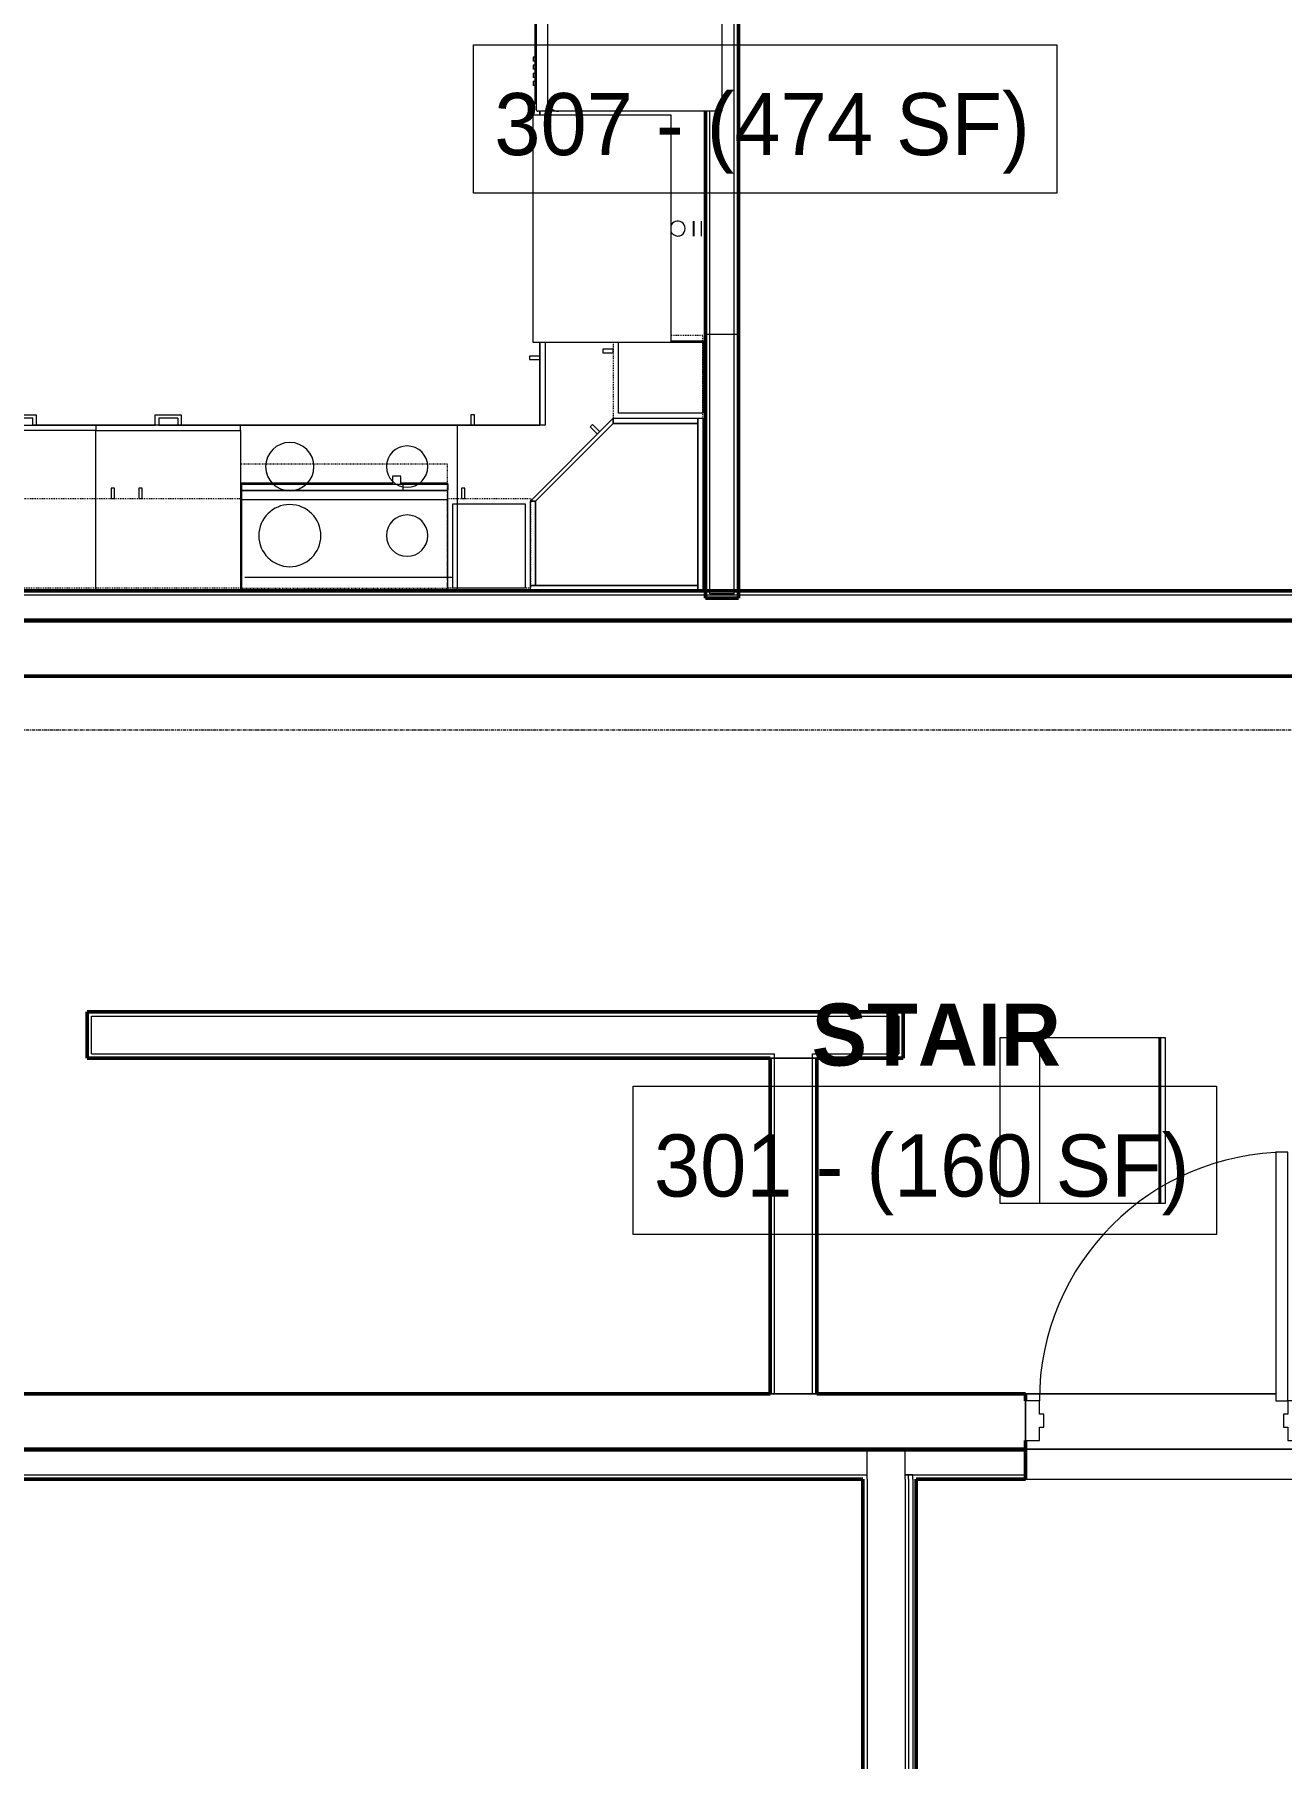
# Model space of a CAD drawing. Header units: inches. Extents: x -4218 to -1830, y 9767 to 12426.
# Drawn here: x -3778.9 to -3598.2, y 11386.1 to 11636 of the extents above; entities that cross this region are included whole.
import ezdxf

# ---------------------------------------------------------------- set-up
doc = ezdxf.new("R2010")
doc.units = ezdxf.units.IN
doc.header["$MEASUREMENT"] = 0
for name, pattern in [('Dash', [0.25, 0.125, -0.125]), ('Grid Line 1_2_', [0.875, 0.5, -0.125, 0.125, -0.125]), ('Overhead', [0.15625, 0.09375, -0.0625])]:
    doc.linetypes.add(name, pattern=pattern)
for name, color, linetype, lineweight in [('0-1', 7, 'Continuous', 5), ('0-2', 10, 'Continuous', 9), ('A-AREA-IDEN', 2, 'Continuous', 9), ('A-DOOR-1', 10, 'Continuous', 9), ('A-DOOR-2', 50, 'Continuous', 20), ('A-DOOR-FRAM-3', 50, 'Continuous', 20), ('A-GENM', 5, 'Continuous', 9), ('A-ROOF-1', 132, 'Continuous', 9), ('A-WALL-1', 7, 'Continuous', 50), ('A-WALL-2', 250, 'Continuous', 13), ('A-WALL-3', 10, 'Continuous', 9), ('A-WALL-4', 252, 'Continuous', 9), ('A-WALL-5', 253, 'Continuous', 9), ('A-WALL-6', 254, 'Continuous', 9), ('A-WALL-7', 113, 'Continuous', 9), ('I-WALL-1', 7, 'Continuous', 50), ('I-WALL-3', 252, 'Continuous', 9), ('I-WALL-4', 253, 'Continuous', 9), ('P-SANR-FIXT-1', 10, 'Continuous', 9), ('P-SANR-FIXT-2', 252, 'Continuous', 9), ('Q-CASE', 31, 'Continuous', 9), ('Q-CASE-1', 253, 'Continuous', 9), ('Q-CASE-2', 252, 'Continuous', 9), ('Q-CASE-3', 10, 'Continuous', 9), ('Q-CASE-4', 252, 'Dash', 9), ('Q-CASE-5', 253, 'Dash', 9), ('Q-CASE-6', 254, 'Continuous', 9), ('Q-SPCQ-1', 10, 'Continuous', 9), ('Q-SPCQ-2', 91, 'Overhead', 9), ('S-GRID-1', 1, 'Grid Line 1_2_', 9)]:
    doc.layers.add(name, color=color, linetype=linetype, lineweight=lineweight)
doc.styles.add('Century Gothic', font='ufonts.com_century-gothic.ttf', dxfattribs={"height": 9})
doc.styles.add('Century Gothic_B', font='GOTHICB.TTF', dxfattribs={"height": 9})

# ---------------------------------------------------------------- blocks, each defined once
blk = doc.blocks.new('Range - 24_ x 30_-2806124-BACKGROUND - RCP - 3RD FLOOR')
at = {"layer": 'Q-SPCQ-1'}
blk.add_line((0, -22), (30, -22), dxfattribs=at)
for centre, radius, start, end in [((6.5, -6), 3.5, 360, 180), ((23.5, -6), 3, 0, 180), ((6.5, -6), 3.5, 180, 0), ((23.5, -6), 3, 180, 0), ((6.5, -16), 4.5, 0, 180), ((23.5, -16), 3, 360, 180), ((6.5, -16), 4.5, 180, 0), ((23.5, -16), 3, 180, 0)]:
    blk.add_arc(centre, radius, start, end, dxfattribs=at)
blk = doc.blocks.new('Dishwasher_15404 - 34_ counter-547918-BACKGROUND - RCP - 3RD FLOOR')
at = {"layer": 'Q-SPCQ-1'}
for p, q in [((0, 24), (23.68, 24)), ((0, 0), (0, 24)), ((23.68, 24), (25.25, 24)), ((25.25, 24), (26.68, 24)), ((25.25, 24), (25.25, 22.43)), ((26.87, 23.8), (26.87, 0.2)), ((26.87, 22.91), (27.12, 22.91)), ((27.12, 21.39), (27.12, 22.91)), ((25.25, 22.43), (25.25, 1.57)), ((27.12, 20.19), (27.12, 21.39)), ((27.12, 20.28), (27.37, 20.28)), ((27.12, 3.81), (27.12, 20.19)), ((27.37, 19.69), (27.37, 20.28)), ((27.12, 19.69), (27.37, 19.69)), ((27.12, 19.1), (27.37, 19.1)), ((27.12, 18.51), (27.37, 18.51)), ((27.12, 17.92), (27.37, 17.92)), ((27.37, 17.33), (27.37, 17.92)), ((27.37, 18.51), (27.37, 19.1)), ((27.12, 17.33), (27.37, 17.33)), ((27.12, 16.74), (27.37, 16.74)), ((27.12, 16.15), (27.37, 16.15)), ((27.37, 16.15), (27.37, 16.74)), ((27.37, 6.79), (27.12, 6.79)), ((27.37, 5.81), (27.37, 6.79)), ((27.37, 4.82), (27.37, 5.81)), ((27.12, 4.82), (27.37, 4.82)), ((27.12, 2.61), (27.12, 3.81)), ((27.12, 1.09), (27.12, 2.61)), ((23.68, 0), (0, 0)), ((25.25, 1.57), (25.25, 0)), ((26.87, 1.09), (27.12, 1.09)), ((25.25, 0), (23.68, 0)), ((26.68, 0), (25.25, 0))]:
    blk.add_line(p, q, dxfattribs=at)
for centre, radius, start, end in [((23.68, 22.43), 1.57, 360, 90), ((23.68, 22.43), 1.57, 32.077, 42.3359), ((23.68, 22.43), 1.57, 17.8182, 27.5266), ((23.68, 22.43), 1.57, 360, 13.6425), ((26.68, 23.8), 0.197, 360, 90), ((23.68, 1.57), 1.57, 270, 360), ((23.68, 1.57), 1.57, 317.6641, 327.923), ((23.68, 1.57), 1.57, 332.4734, 342.1818), ((23.68, 1.57), 1.57, 346.3575, 360), ((26.68, 0.2), 0.197, 270, 360), ((26.68, 0.2), 0.197, 270, 345)]:
    blk.add_arc(centre, radius, start, end, dxfattribs=at)
blk = doc.blocks.new('Base Cabinet Corner 197 - Base Cabinet Corner 197-2569781-BACKGROUND - RCP - 3RD FLOOR')
at = {"layer": 'Q-CASE-3'}
for p, q in [((0.74, 36), (-23.26, 36)), ((-23.26, 36), (-23.26, 0)), ((0.74, 23.25), (0.74, 36)), ((0.74, 24), (0.74, 36)), ((0.73, 34), (0.73, 33.51)), ((2.23, 34), (0.73, 34)), ((0.73, 33.51), (2.23, 33.51)), ((2.23, 33.51), (2.23, 34)), ((10.73, 25.5), (10.24, 25.5)), ((10.24, 25.5), (10.24, 24)), ((10.73, 24), (10.73, 25.5)), ((12.74, 24), (0.74, 24)), ((0.74, 23.25), (0.74, 24)), ((12.74, 23.25), (0.74, 23.25)), ((10.24, 24), (10.73, 24)), ((12.74, 0), (12.74, 24)), ((-23.26, 0), (12.74, 0))]:
    blk.add_line(p, q, dxfattribs=at)
blk = doc.blocks.new('Base Cabinet 3 Drawer 230 - Base Cabinet 3 Drawer 230 21_-2554957-BACKGROUND - RCP - 3RD FLOOR')
at = {"layer": 'Q-CASE-3'}
for p, q in [((-9.76, -23.25), (-9.76, 0)), ((-9.76, 0), (11.24, 0)), ((11.24, 0), (11.24, -23.25)), ((-9.76, -23.25), (-9.76, -24)), ((11.24, -23.25), (-9.76, -23.25)), ((-9.76, -24), (11.24, -24)), ((-0.64, -24), (-1.14, -24)), ((-1.14, -25.5), (-1.14, -24)), ((-0.64, -25), (-0.64, -24)), ((2.11, -25), (2.11, -24)), ((2.11, -24), (2.61, -24)), ((2.61, -24), (2.61, -25.5)), ((11.24, -24), (11.24, -23.25)), ((2.61, -25.5), (-1.14, -25.5)), ((-0.64, -25), (2.11, -25))]:
    blk.add_line(p, q, dxfattribs=at)
blk = doc.blocks.new('30quot_MicrowaveVent_11166 - 70cm miele oven-V49-BACKGROUND - RCP - 3RD FLOOR')
at = {"layer": 'Q-CASE-1'}
for p, q in [((-14.2, 0.37), (-14.2, 0)), ((15.68, 0), (15.68, 0.37))]:
    blk.add_line(p, q, dxfattribs=at)
at = {"layer": 'Q-CASE-2'}
for p, q in [((7.69, 15.6), (-14.2, 15.6)), ((-14.2, 15.6), (-14.2, 15.39)), ((9.18, 15.39), (-14.2, 15.39)), ((-14.2, 15.39), (-14.2, 14.61)), ((8.88, 16.6), (7.69, 16.6)), ((7.69, 16.55), (7.69, 15.39)), ((8.88, 15.39), (8.88, 16.55)), ((15.68, 15.6), (8.88, 15.6)), ((9.18, 15.39), (9.18, 14.61)), ((15.68, 15.39), (9.18, 15.39)), ((9.18, 15.39), (9.18, 14.61)), ((15.68, 15.39), (15.68, 15.6)), ((15.68, 15.39), (15.68, 14.61)), ((-14.2, 14.61), (9.18, 14.61)), ((-14.2, 14.49), (-14.2, 13.23)), ((15.68, 14.49), (-14.2, 14.49)), ((-14.2, 13.23), (-14.2, 0.37)), ((-14.2, 13.23), (15.68, 13.23)), ((9.18, 14.61), (15.68, 14.61)), ((15.68, 13.23), (15.68, 14.49)), ((15.68, 0.37), (15.68, 13.23))]:
    blk.add_line(p, q, dxfattribs=at)
at = {"layer": 'Q-CASE-6'}
blk.add_line((-14.2, 0), (15.68, 0), dxfattribs=at)
blk = doc.blocks.new('308 - 308 x 27_-2727441-BACKGROUND - RCP - 3RD FLOOR')
at = {"layer": 'Q-CASE'}
for p, q in [((0, -25.19), (-12, -13.19)), ((-12, -13.19), (-11.25, -13.19)), ((-11.25, -13.19), (0, -24.44)), ((0, -24.44), (0, -25.19))]:
    blk.add_line(p, q, dxfattribs=at)
at = {"layer": 'Q-CASE-1'}
for p, q in [((-12, -0.19), (10.31, -0.19)), ((10.36, -0.19), (12.62, -0.19)), ((12.62, -0.94), (13, -0.94)), ((13, -0.94), (12.62, -0.94)), ((13, -25.19), (12.62, -25.19))]:
    blk.add_line(p, q, dxfattribs=at)
at = {"layer": 'Q-CASE-2'}
for p, q in [((-12, -0.94), (-12, -0.19)), ((-12, -3.3), (-12, -0.94)), ((-12, -0.94), (-11.25, -0.94)), ((12.62, -0.94), (-12, -0.94)), ((-11.25, -3.19), (-11.25, -0.94)), ((-11.25, -0.94), (12.25, -0.94)), ((-11.25, -0.94), (-11.25, -3.19)), ((12.25, -0.94), (12.25, -24.44)), ((12.25, -25.19), (12.25, -0.94)), ((12.25, -0.94), (12.62, -0.94)), ((-12, -13.19), (-12, -3.32)), ((-11.25, -13.19), (-11.25, -3.26)), ((-11.25, -3.26), (-11.25, -13.19)), ((-11.25, -13.19), (-12, -13.19)), ((0, -24.44), (-11.25, -13.19)), ((-10.05, -15.14), (-11.11, -16.2)), ((-11.11, -16.2), (-10.76, -16.55)), ((-10.76, -16.55), (-9.7, -15.49)), ((12.25, -24.44), (0, -24.44)), ((0, -25.19), (0, -24.44)), ((0, -24.44), (12.25, -24.44)), ((12.25, -24.44), (12.25, -25.19)), ((12.25, -25.19), (0, -25.19)), ((12.62, -25.19), (12.25, -25.19))]:
    blk.add_line(p, q, dxfattribs=at)
at = {"layer": 'Q-CASE-6'}
for p, q in [((12.62, -0.19), (13, -0.19)), ((13, -0.19), (13, -0.94)), ((13, -0.94), (13, -25.19))]:
    blk.add_line(p, q, dxfattribs=at)
blk = doc.blocks.new('300 Series Wall Hung Cabinet_301 - 12_ x 27_-V50-BACKGROUND - RCP - 3RD FLOOR')
at = {"layer": 'Q-CASE-1'}
blk.add_line((-5.25, -0.19), (5.25, -0.19), dxfattribs=at)
at = {"layer": 'Q-CASE-2'}
for p, q in [((-5.25, -4.85), (-5.25, -0.19)), ((5.25, -0.19), (5.25, -3.4)), ((5.25, -3.42), (5.25, -12.44)), ((5.25, -12.44), (-5, -12.44)), ((-3.51, -13.19), (-4, -13.19)), ((-4, -13.19), (-4, -14.69)), ((-4, -14.69), (-3.51, -14.69)), ((-3.51, -14.69), (-3.51, -13.19))]:
    blk.add_line(p, q, dxfattribs=at)
at = {"layer": 'Q-CASE-4'}
for p, q in [((-6, -0.19), (-6, -4.85)), ((6, -3.3), (6, -0.19)), ((6, -13.19), (6, -3.32)), ((-5, -13.19), (6, -13.19))]:
    blk.add_line(p, q, dxfattribs=at)
at = {"layer": 'Q-CASE-5'}
blk.add_line((6, -0.19), (-6, -0.19), dxfattribs=at)
blk = doc.blocks.new('300 Series Wall Hung Cabinet_301 - 12_ x 27_-V51-BACKGROUND - RCP - 3RD FLOOR')
at = {"layer": 'Q-CASE-1'}
blk.add_line((5.25, 0.19), (-5.25, 0.19), dxfattribs=at)
at = {"layer": 'Q-CASE-2'}
for p, q in [((-3.51, 14.69), (-4, 14.69)), ((-4, 14.69), (-4, 13.19)), ((-4, 13.19), (-3.51, 13.19)), ((-3.51, 13.19), (-3.51, 14.69)), ((-5.25, 0.19), (-5.25, 12.44)), ((-5.25, 12.44), (5.25, 12.44)), ((5.25, 12.44), (5.25, 0.19))]:
    blk.add_line(p, q, dxfattribs=at)
at = {"layer": 'Q-CASE-4'}
for p, q in [((-6, 0.19), (-6, 13.19)), ((-6, 13.19), (6, 13.19)), ((6, 13.19), (6, 0.19))]:
    blk.add_line(p, q, dxfattribs=at)
at = {"layer": 'Q-CASE-5'}
blk.add_line((6, 0.19), (-6, 0.19), dxfattribs=at)
blk = doc.blocks.new('300 Series Wall Hung Cabinet_302 - 33_ X 27_-2599037-BACKGROUND - RCP - 3RD FLOOR')
at = {"layer": 'Q-CASE-2'}
for p, q in [((-1.76, 14.69), (-2.25, 14.69)), ((-2.25, 14.69), (-2.25, 13.19)), ((-2.25, 13.19), (-1.76, 13.19)), ((-1.76, 13.19), (-1.76, 14.69)), ((2.24, 14.69), (1.75, 14.69)), ((1.75, 14.69), (1.75, 13.19)), ((1.75, 13.19), (2.24, 13.19)), ((2.24, 13.19), (2.24, 14.69))]:
    blk.add_line(p, q, dxfattribs=at)
at = {"layer": 'Q-CASE-4'}
for p, q in [((-16.5, 0.19), (-16.5, 13.19)), ((-16.5, 13.19), (16.5, 13.19)), ((16.5, 13.19), (16.5, 0.19))]:
    blk.add_line(p, q, dxfattribs=at)
at = {"layer": 'Q-CASE-5'}
blk.add_line((16.5, 0.19), (-16.5, 0.19), dxfattribs=at)
blk = doc.blocks.new('kitchen_faucet_14143 - kitchen_faucet_14143-V52-BACKGROUND - RCP - 3RD FLOOR')
at = {"layer": 'P-SANR-FIXT-2'}
for p, q in [((2.26, 1.05), (2.26, 1.08)), ((2.26, -0.77), (2.26, 1.05)), ((2.34, 1.08), (2.34, -0.28)), ((3.44, 1.05), (3.44, 1.08)), ((3.44, -0.77), (3.44, 1.05)), ((2.26, -1.08), (2.26, -0.77)), ((2.34, -0.28), (2.34, -1.08)), ((3.44, -1.08), (3.44, -0.77))]:
    blk.add_line(p, q, dxfattribs=at)
at = {"layer": 'P-SANR-FIXT-2', "flags": 128}
blk.add_lwpolyline([(-0.92, -0.6), (-0.96, -0.61), (-1, -0.63)], dxfattribs=at)
at = {"layer": 'P-SANR-FIXT-2'}
for start, end in [(60, 159.9003), (0, 60), (300, 360), (200.0997, 268.3252), (270, 300)]:
    blk.add_arc((0, 0), 1.08, start, end, dxfattribs=at)
blk = doc.blocks.new('Stainless Steel Farmhous Kitchen Sink - Stainless Steel Farmhous Kitchen Sink-2443921-BACKGROUND - RCP - 3RD FLOOR')
at = {"layer": 'P-SANR-FIXT-1'}
for p, q in [((-33, -22.2), (-33, -2.25)), ((-33, -2.25), (0, -2.25)), ((0, -2.25), (0, -22.2)), ((0, -22.2), (-33, -22.2))]:
    blk.add_line(p, q, dxfattribs=at)
blk = doc.blocks.new('Base Cabinet 3 Drawer 230 - Base Cabinet 3 Drawer 230 21_-2578998-BACKGROUND - RCP - 3RD FLOOR')
at = {"layer": 'Q-CASE-3'}
for p, q in [((-1.14, 24), (-1.14, 25.5)), ((-1.14, 25.5), (2.61, 25.5)), ((2.11, 25), (-0.64, 25)), ((-0.64, 24), (-0.64, 25)), ((2.11, 24), (2.11, 25)), ((2.61, 25.5), (2.61, 24)), ((-9.76, 24), (11.24, 24)), ((-9.76, 23.25), (-9.76, 24)), ((11.24, 23.25), (-9.76, 23.25)), ((-9.76, 23.25), (-9.76, 0)), ((-1.14, 24), (-0.64, 24)), ((2.61, 24), (2.11, 24)), ((11.24, 24), (11.24, 23.25)), ((11.24, 0), (11.24, 23.25)), ((-9.76, 0), (11.24, 0))]:
    blk.add_line(p, q, dxfattribs=at)
blk = doc.blocks.new('Range_Hood_386 - 30_ Wide-2911437-BACKGROUND - RCP - 3RD FLOOR')
at = {"layer": 'Q-SPCQ-2'}
for p, q in [((15, 6), (-15, 6)), ((-15, 6), (-15, -12)), ((15, -12), (15, 6)), ((-15, -12), (15, -12))]:
    blk.add_line(p, q, dxfattribs=at)
blk = doc.blocks.new('CTR - 1st Phase - Unit Layouts_rvt-1-BACKGROUND - RCP - 3RD FLOOR')
at = {"layer": 'A-WALL-1'}
for p, q in [((-3676.94, 11672.94), (-3676.94, 11554.31)), ((-3681.69, 11554.31), (-3681.69, 11624.86)), ((-3681.07, 11554.31), (-3681.69, 11554.31)), ((-3677.57, 11554.31), (-3681.07, 11554.31)), ((-3676.94, 11554.31), (-3677.57, 11554.31))]:
    blk.add_line(p, q, dxfattribs=at)
at = {"layer": 'A-WALL-2'}
for p, q in [((-3677.57, 11554.94), (-3677.57, 11673.56)), ((-3681.07, 11554.94), (-3681.07, 11624.86)), ((-3677.57, 11554.94), (-3681.07, 11554.94))]:
    blk.add_line(p, q, dxfattribs=at)
at = {"layer": 'A-WALL-4'}
for p, q in [((-3676.94, 11667.81), (-3676.94, 11592.56)), ((-3681.69, 11592.56), (-3676.94, 11592.56)), ((-3681.69, 11592.56), (-3676.94, 11592.56)), ((-3676.94, 11592.56), (-3676.94, 11555.36))]:
    blk.add_line(p, q, dxfattribs=at)
at = {"layer": 'A-WALL-5'}
for p, q in [((-3681.69, 11554.31), (-3681.69, 11555.36)), ((-3676.94, 11554.31), (-3681.69, 11554.31)), ((-3676.94, 11555.36), (-3676.94, 11554.31))]:
    blk.add_line(p, q, dxfattribs=at)
at = {"layer": 'A-WALL-6'}
for p, q in [((-3681.69, 11592.56), (-3681.69, 11624.86)), ((-3681.69, 11555.36), (-3681.69, 11592.56))]:
    blk.add_line(p, q, dxfattribs=at)
at = {"layer": 'A-WALL-7'}
for p, q in [((-3705.69, 11624.86), (-3705.69, 11624.36)), ((-3705.69, 11624.36), (-3705.69, 11624.86)), ((-3681.69, 11555.36), (-3681.69, 11624.86)), ((-3681.69, 11624.86), (-3681.69, 11555.36)), ((-3705.69, 11591.36), (-3705.69, 11579.36)), ((-3705.69, 11579.36), (-3705.69, 11591.36)), ((-3778.69, 11579.36), (-3779.19, 11579.36)), ((-3761.44, 11579.36), (-3778.69, 11579.36)), ((-3778.69, 11579.36), (-3761.44, 11579.36)), ((-3760.94, 11579.36), (-3761.44, 11579.36)), ((-3758.19, 11579.36), (-3760.94, 11579.36)), ((-3760.94, 11579.36), (-3758.19, 11579.36)), ((-3757.69, 11579.36), (-3758.19, 11579.36)), ((-3715.69, 11579.36), (-3757.69, 11579.36)), ((-3757.69, 11579.36), (-3715.69, 11579.36)), ((-3705.69, 11579.36), (-3715.2, 11579.36)), ((-3715.2, 11579.36), (-3705.69, 11579.36)), ((-3812.07, 11555.36), (-3681.69, 11555.36)), ((-3681.69, 11555.36), (-3812.07, 11555.36))]:
    blk.add_line(p, q, dxfattribs=at)
at = {"layer": '0-2'}
for name, p, rotation in [('Dishwasher_15404 - 34_ counter-547918-BACKGROUND - RCP - 3RD FLOOR', (-3679.32, 11648.86), 180), ('Stainless Steel Farmhous Kitchen Sink - Stainless Steel Farmhous Kitchen Sink-2443921-BACKGROUND - RCP - 3RD FLOOR', (-3684.49, 11591.36), 269.9999999999932), ('Base Cabinet Corner 197 - Base Cabinet Corner 197-2569781-BACKGROUND - RCP - 3RD FLOOR', (-3681.69, 11578.63), 90.00000000001133), ('300 Series Wall Hung Cabinet_301 - 12_ x 27_-V50-BACKGROUND - RCP - 3RD FLOOR', (-3681.88, 11586.36), 270.0000000000008), ('Base Cabinet 3 Drawer 230 - Base Cabinet 3 Drawer 230 21_-2554957-BACKGROUND - RCP - 3RD FLOOR', (-3758.83, 11555.36), 180), ('308 - 308 x 27_-2727441-BACKGROUND - RCP - 3RD FLOOR', (-3681.88, 11568.36), 270.0000000000008)]:
    blk.add_blockref(name, p, dxfattribs=dict(at, rotation=rotation))
for name, p in [('kitchen_faucet_14143 - kitchen_faucet_14143-V52-BACKGROUND - RCP - 3RD FLOOR', (-3685.72, 11607.86)), ('Base Cabinet 3 Drawer 230 - Base Cabinet 3 Drawer 230 21_-2578998-BACKGROUND - RCP - 3RD FLOOR', (-3781.3, 11555.36)), ('Range - 24_ x 30_-2806124-BACKGROUND - RCP - 3RD FLOOR', (-3748.44, 11579.36)), ('Range_Hood_386 - 30_ Wide-2911437-BACKGROUND - RCP - 3RD FLOOR', (-3734.07, 11567.74)), ('30quot_MicrowaveVent_11166 - 70cm miele oven-V49-BACKGROUND - RCP - 3RD FLOOR', (-3734.74, 11555.36)), ('300 Series Wall Hung Cabinet_302 - 33_ X 27_-2599037-BACKGROUND - RCP - 3RD FLOOR', (-3765.57, 11555.55)), ('300 Series Wall Hung Cabinet_301 - 12_ x 27_-V51-BACKGROUND - RCP - 3RD FLOOR', (-3713.07, 11555.55))]:
    blk.add_blockref(name, p, dxfattribs=at)
blk = doc.blocks.new('CTR - 1st Phase - Common Walls_rvt-1-BACKGROUND - RCP - 3RD FLOOR')
at = {"layer": 'A-WALL-1'}
for p, q in [((-3827.32, 11555.36), (-3487.3, 11555.36)), ((-3487.3, 11550.99), (-3827.32, 11550.99)), ((-3827.32, 11430.99), (-3635.32, 11430.99)), ((-3635.32, 11430.99), (-3635.32, 11426.61)), ((-3658.9, 11426.61), (-3827.32, 11426.61)), ((-3635.32, 11426.61), (-3651.15, 11426.61))]:
    blk.add_line(p, q, dxfattribs=at)
at = {"layer": 'A-WALL-2'}
for p, q in [((-3487.3, 11554.74), (-3827.32, 11554.74)), ((-3487.3, 11551.24), (-3827.32, 11551.24)), ((-3827.32, 11430.74), (-3658.27, 11430.74)), ((-3658.27, 11427.24), (-3658.27, 11430.74)), ((-3652.77, 11430.74), (-3658.27, 11430.74)), ((-3658.27, 11430.74), (-3652.77, 11430.74)), ((-3652.77, 11427.24), (-3652.77, 11430.74)), ((-3652.77, 11430.74), (-3635.32, 11430.74)), ((-3827.32, 11427.24), (-3658.27, 11427.24)), ((-3658.27, 11426.61), (-3658.27, 11427.24)), ((-3658.27, 11426.61), (-3658.27, 11370.36)), ((-3652.77, 11426.61), (-3652.77, 11427.24)), ((-3652.27, 11427.24), (-3652.77, 11427.24)), ((-3652.77, 11427.24), (-3652.27, 11427.24)), ((-3652.77, 11426.61), (-3652.77, 11370.36)), ((-3652.27, 11426.61), (-3652.27, 11427.24)), ((-3651.65, 11427.24), (-3652.27, 11427.24)), ((-3652.27, 11427.24), (-3651.65, 11427.24)), ((-3652.27, 11426.61), (-3652.27, 11370.36)), ((-3651.65, 11426.61), (-3651.65, 11427.24)), ((-3651.65, 11427.24), (-3635.32, 11427.24)), ((-3651.65, 11426.61), (-3651.65, 11370.36))]:
    blk.add_line(p, q, dxfattribs=at)
at = {"layer": 'A-WALL-3'}
blk.add_line((-3635.32, 11426.61), (-3595.32, 11426.61), dxfattribs=at)
at = {"layer": 'A-WALL-4'}
for p, q in [((-3635.32, 11430.99), (-3635.32, 11426.61)), ((-3595.32, 11430.99), (-3635.32, 11430.99))]:
    blk.add_line(p, q, dxfattribs=at)
at = {"layer": 'I-WALL-1'}
for p, q in [((-3658.9, 11370.36), (-3658.9, 11426.61)), ((-3651.15, 11426.61), (-3651.15, 11370.36))]:
    blk.add_line(p, q, dxfattribs=at)
blk = doc.blocks.new('HOLLOW METAL - STAIR DOOR 3-0 x 6-8-2453426-BACKGROUND - RCP - 3RD FLOOR')
at = {"layer": 'A-DOOR-1'}
blk.add_arc((18, 3.25), 36, 90, 180, dxfattribs=at)
at = {"layer": 'A-DOOR-2'}
for p, q in [((18, 39.25), (16.25, 39.25)), ((16.25, 39.25), (16.25, 3.25)), ((18, 3.25), (18, 39.25)), ((16.25, 3.25), (18, 3.25))]:
    blk.add_line(p, q, dxfattribs=at)
at = {"layer": 'A-DOOR-FRAM-3'}
for p, q in [((-18, 3.25), (-20, 3.25)), ((-20, 3.25), (-20, -2.5)), ((-18, 1.3125), (-18, 3.25)), ((18, 3.25), (18, 1.3125)), ((20, 3.25), (18, 3.25)), ((20, -2.5), (20, 3.25)), ((-17.375, 1.3125), (-18, 1.3125)), ((-17.375, -0.5625), (-17.375, 1.3125)), ((18, 1.3125), (17.375, 1.3125)), ((17.375, 1.3125), (17.375, -0.5625)), ((-18, -2.5), (-18, -0.5625)), ((-18, -0.5625), (-17.375, -0.5625)), ((17.375, -0.5625), (18, -0.5625)), ((18, -0.5625), (18, -2.5)), ((-20, -2.5), (-18, -2.5)), ((18, -2.5), (20, -2.5))]:
    blk.add_line(p, q, dxfattribs=at)
blk = doc.blocks.new('top of stairs parapet wall2 - top of stairs parapet wall-2386922-BACKGROUND - RCP - 3RD FLOOR')
at = {"layer": 'Q-CASE-1'}
for p, q in [((-2632.32, 10161.84), (-2632.32, 10168.59)), ((-2583.7, 10168.59), (-2583.7, 10161.84))]:
    blk.add_line(p, q, dxfattribs=at)
at = {"layer": 'Q-CASE-2'}
for p, q in [((-2632.32, 10168.59), (-2583.7, 10168.59)), ((-2583.7, 10161.84), (-2632.32, 10161.84))]:
    blk.add_line(p, q, dxfattribs=at)
blk = doc.blocks.new('CTR - 1st Phase -Stairs _ Elevators_rvt-1-BACKGROUND - RCP - 3RD FLOOR')
at = {"layer": 'A-WALL-1'}
for p, q in [((-3819.32, 11550.99), (-3587.32, 11550.99)), ((-3587.32, 11542.99), (-3819.32, 11542.99)), ((-3819.32, 11438.99), (-3672.32, 11438.99)), ((-3665.57, 11438.99), (-3635.32, 11438.99)), ((-3635.32, 11438.99), (-3635.32, 11437.99)), ((-3635.32, 11430.99), (-3827.32, 11430.99)), ((-3635.32, 11432.24), (-3635.32, 11430.99))]:
    blk.add_line(p, q, dxfattribs=at)
at = {"layer": 'A-WALL-2'}
for p, q in [((-3770.7, 11488.24), (-3770.7, 11493.74)), ((-3770.7, 11493.74), (-3653.7, 11493.74)), ((-3653.7, 11493.74), (-3653.7, 11488.24)), ((-3770.7, 11488.24), (-3671.7, 11488.24)), ((-3671.7, 11487.61), (-3671.7, 11488.24)), ((-3666.2, 11488.24), (-3653.7, 11488.24)), ((-3666.2, 11487.61), (-3666.2, 11488.24)), ((-3671.7, 11438.99), (-3671.7, 11487.61)), ((-3666.2, 11438.99), (-3666.2, 11487.61)), ((-3671.7, 11438.99), (-3672.32, 11438.99)), ((-3666.2, 11438.99), (-3671.7, 11438.99)), ((-3665.57, 11438.99), (-3666.2, 11438.99))]:
    blk.add_line(p, q, dxfattribs=at)
at = {"layer": 'A-WALL-3'}
for p, q in [((-3599.07, 11438.99), (-3635.32, 11438.99)), ((-3635.32, 11430.99), (-3595.32, 11430.99))]:
    blk.add_line(p, q, dxfattribs=at)
at = {"layer": 'A-WALL-4'}
for p, q in [((-3587.32, 11542.99), (-3819.32, 11542.99)), ((-3739.32, 11438.99), (-3672.32, 11438.99)), ((-3665.57, 11438.99), (-3599.07, 11438.99)), ((-3635.32, 11437.99), (-3635.32, 11438.99)), ((-3635.32, 11430.99), (-3635.32, 11432.24))]:
    blk.add_line(p, q, dxfattribs=at)
at = {"layer": 'A-WALL-5'}
for p, q in [((-3819.32, 11550.99), (-3587.32, 11550.99)), ((-3795.32, 11438.99), (-3739.32, 11438.99)), ((-3635.32, 11432.24), (-3635.32, 11437.99)), ((-3590.7, 11430.99), (-3827.32, 11430.99))]:
    blk.add_line(p, q, dxfattribs=at)
at = {"layer": 'A-WALL-6'}
blk.add_line((-3672.32, 11438.99), (-3669.78, 11438.99), dxfattribs=at)
at = {"layer": 'I-WALL-1'}
for p, q in [((-3771.32, 11493.74), (-3771.32, 11494.36)), ((-3771.32, 11494.36), (-3653.07, 11494.36)), ((-3771.32, 11488.24), (-3771.32, 11493.74)), ((-3653.07, 11494.36), (-3653.07, 11493.74)), ((-3653.07, 11493.74), (-3653.07, 11488.24)), ((-3771.32, 11487.61), (-3771.32, 11488.24)), ((-3653.07, 11488.24), (-3653.07, 11487.61)), ((-3672.32, 11487.61), (-3771.32, 11487.61)), ((-3672.32, 11438.99), (-3672.32, 11487.61)), ((-3653.07, 11487.61), (-3665.57, 11487.61)), ((-3665.57, 11487.61), (-3665.57, 11438.99))]:
    blk.add_line(p, q, dxfattribs=at)
at = {"layer": 'I-WALL-3'}
for p, q in [((-3672.32, 11438.99), (-3672.32, 11487.61)), ((-3665.57, 11487.61), (-3665.57, 11438.99))]:
    blk.add_line(p, q, dxfattribs=at)
at = {"layer": 'I-WALL-4'}
for p, q in [((-3665.57, 11487.61), (-3672.32, 11487.61)), ((-3672.32, 11438.99), (-3665.57, 11438.99))]:
    blk.add_line(p, q, dxfattribs=at)
at = {"layer": '0-2', "rotation": 90}
blk.add_blockref('top of stairs parapet wall2 - top of stairs parapet wall-2386922-BACKGROUND - RCP - 3RD FLOOR', (6496.27, 14071.31), dxfattribs=at)
at = {"layer": '0-2'}
blk.add_blockref('HOLLOW METAL - STAIR DOOR 3-0 x 6-8-2453426-BACKGROUND - RCP - 3RD FLOOR', (-3615.32, 11434.74), dxfattribs=at)
blk = doc.blocks.new('Hatch-Precision_Ladders-Roof_Hatch - 2_0_x2_0_-2210683-BACKGROUND - RCP - 3RD FLOOR')
at = {"layer": 'A-GENM'}
for p, q in [((-3633.26, 11466.6), (-3633.26, 11490.6)), ((-3616.02, 11490.6), (-3616.02, 11466.6)), ((-3615.77, 11490.6), (-3615.77, 11466.6)), ((-3615.77, 11466.6), (-3615.77, 11490.6))]:
    blk.add_line(p, q, dxfattribs=at)

msp = doc.modelspace()

# ---------------------------------------------------------------- linework, layer by layer
at = {"layer": 'A-AREA-IDEN', "flags": 128}
for points in [[(-3715.3, 11634.5), (-3630.8, 11634.5), (-3630.8, 11613), (-3715.3, 11613)], [(-3692.17, 11483.58), (-3607.67, 11483.58), (-3607.67, 11462.09), (-3692.17, 11462.09)]]:
    msp.add_lwpolyline(points, close=True, dxfattribs=at)
at = {"layer": 'A-ROOF-1'}
for p, q in [((-3615.03, 11490.6), (-3639.04, 11490.6)), ((-3639.04, 11490.6), (-3639.04, 11466.6)), ((-3615.77, 11490.6), (-3615.77, 11466.6)), ((-3615.03, 11466.6), (-3615.03, 11490.6)), ((-3639.04, 11466.6), (-3615.03, 11466.6))]:
    msp.add_line(p, q, dxfattribs=at)
at = {"layer": 'S-GRID-1'}
msp.add_line((-1830.2, 11535.19), (-4168.71, 11535.19), dxfattribs=at)

# ---------------------------------------------------------------- block references
at = {"layer": '0-1'}
for name in ['CTR - 1st Phase - Unit Layouts_rvt-1-BACKGROUND - RCP - 3RD FLOOR', 'CTR - 1st Phase - Common Walls_rvt-1-BACKGROUND - RCP - 3RD FLOOR', 'CTR - 1st Phase -Stairs _ Elevators_rvt-1-BACKGROUND - RCP - 3RD FLOOR']:
    msp.add_blockref(name, (0, 0), dxfattribs=at)
at = {"layer": 'A-GENM'}
msp.add_blockref('Hatch-Precision_Ladders-Roof_Hatch - 2_0_x2_0_-2210683-BACKGROUND - RCP - 3RD FLOOR', (0, 0), dxfattribs=at)

# ---------------------------------------------------------------- texts
at = {"layer": 'A-AREA-IDEN', "char_height": 9, "attachment_point": 1}
for s, insert, width, style in [('307 - (474 SF)', (-3712.3, 11627.5), 94.839, 'Century Gothic'), ('STAIR', (-3666.31, 11495.55), 39.39, 'Century Gothic_B'), ('301 - (160 SF)', (-3689.17, 11476.58), 94.839, 'Century Gothic')]:
    msp.add_mtext(s, dxfattribs=dict(at, insert=insert, width=width, style=style))

doc.saveas('drawing.dxf')
